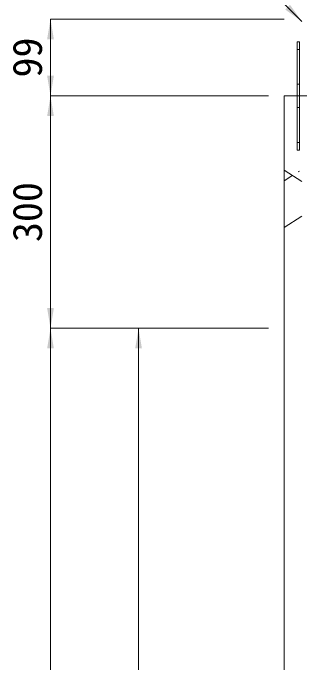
# Model space of a CAD drawing. Units: millimetres at full size, sheet at 1:40. Extents: x 69750 to 116230, y -28801 to 513.
# Drawn here: x 94497 to 94867, y -18466 to -17628 of the extents above; entities that cross this region are included whole.
import ezdxf
from ezdxf.enums import TextEntityAlignment as Align

# ---------------------------------------------------------------- set-up
doc = ezdxf.new("R2010")
doc.units = ezdxf.units.MM
doc.header["$LTSCALE"] = 40
doc.linetypes.add('USER1', pattern=[0.54, 0.3, -0.24])
for name, color, linetype, lineweight in [('ジョイントプレート', 7, 'USER1', 9), ('寸法線', 7, 'Continuous', 9), ('引出線', 4, 'Continuous', 9), ('本体', 7, 'Continuous', 20)]:
    doc.layers.add(name, color=color, linetype=linetype, lineweight=lineweight)
doc.styles.add('ＭＳ ゴシック', font='')
doc.styles.get('ＭＳ ゴシック').set_extended_font_data('MS Gothic')

# ---------------------------------------------------------------- blocks, each defined once
blk = doc.blocks.new('filled_arrow')
at = {"color": 0, "linetype": 'Continuous', "lineweight": -2}
blk.add_solid([(7.5, 1.25), (0, 0), (7.5, -1.25)], dxfattribs=at)

msp = doc.modelspace()

# ---------------------------------------------------------------- linework, layer by layer
at = {"layer": 'ジョイントプレート'}
for p, q in [((94867.33, -17675.18), (94864.12, -17675.18)), ((94867.33, -17720.18), (94864.12, -17720.18)), ((94867.33, -17750.18), (94864.12, -17750.18)), ((94867.33, -17795.18), (94864.12, -17795.18))]:
    msp.add_line(p, q, dxfattribs=at)
at = {"layer": 'ジョイントプレート', "linetype": 'Continuous'}
msp.add_lwpolyline([(94864.12, -17805.18), (94864.12, -17665.18), (94867.33, -17665.18), (94867.33, -17805.18)], close=True, dxfattribs=at)
at = {"layer": '寸法線'}
for p, q in [((94545.35, -17635.88), (94545.35, -17735.18)), ((94847.33, -17635.88), (94545.35, -17635.88)), ((94827.33, -17735.18), (94545.35, -17735.18)), ((94545.35, -17735.18), (94545.35, -18035.18)), ((94827.32, -17735.18), (94545.35, -17735.18)), ((94827.33, -18035.18), (94545.35, -18035.18)), ((94545.35, -18035.18), (94545.35, -19085.18)), ((94827.32, -18035.18), (94545.35, -18035.18)), ((94659.2, -18985.18), (94659.2, -18035.18)), ((94827.32, -18035.18), (94659.2, -18035.18))]:
    msp.add_line(p, q, dxfattribs=at)
at = {"layer": '引出線'}
msp.add_lwpolyline([(94870.33, -17638.94), (94778.83, -17547.44), (94711.72, -17547.44)], dxfattribs=at)
at = {"layer": '本体'}
for p, q in [((94847.32, -17735.18), (94847.33, -19085.18)), ((94932.33, -17735.18), (94847.33, -17735.18))]:
    msp.add_line(p, q, dxfattribs=at)
at = {"layer": '本体', "lineweight": 5}
for p, q in [((94847.33, -17831.18), (94870.53, -17845.68)), ((94847.33, -17905.18), (94870.53, -17890.68))]:
    msp.add_line(p, q, dxfattribs=at)
at = {"layer": '本体', "linetype": 'USER1', "lineweight": 5}
msp.add_line((94847.33, -17844.68), (94867.33, -17832.18), dxfattribs=at)

# ---------------------------------------------------------------- block references
at = {"layer": '寸法線', "xscale": 3.47, "yscale": 3.47}
for p, rotation in [((94545.35, -17635.88), 270), ((94545.35, -17735.18), 90), ((94545.35, -17735.18), 270), ((94545.35, -18035.18), 90), ((94545.35, -18035.18), 270), ((94659.2, -18035.18), 270)]:
    msp.add_blockref('filled_arrow', p, dxfattribs=dict(at, rotation=rotation))
at = {"layer": '引出線', "xscale": 3.47, "yscale": 3.47, "rotation": 135}
msp.add_blockref('filled_arrow', (94870.33, -17638.94), dxfattribs=at)

# ---------------------------------------------------------------- texts
at = {"layer": '寸法線', "style": 'ＭＳ ゴシック'}
for s, p in [('99', (94515.35, -17685.53)), ('300', (94515.35, -17885.18))]:
    msp.add_text(s, height=37.98, rotation=90, dxfattribs=at).set_placement(p, align=Align.MIDDLE_CENTER)

doc.saveas('drawing.dxf')
